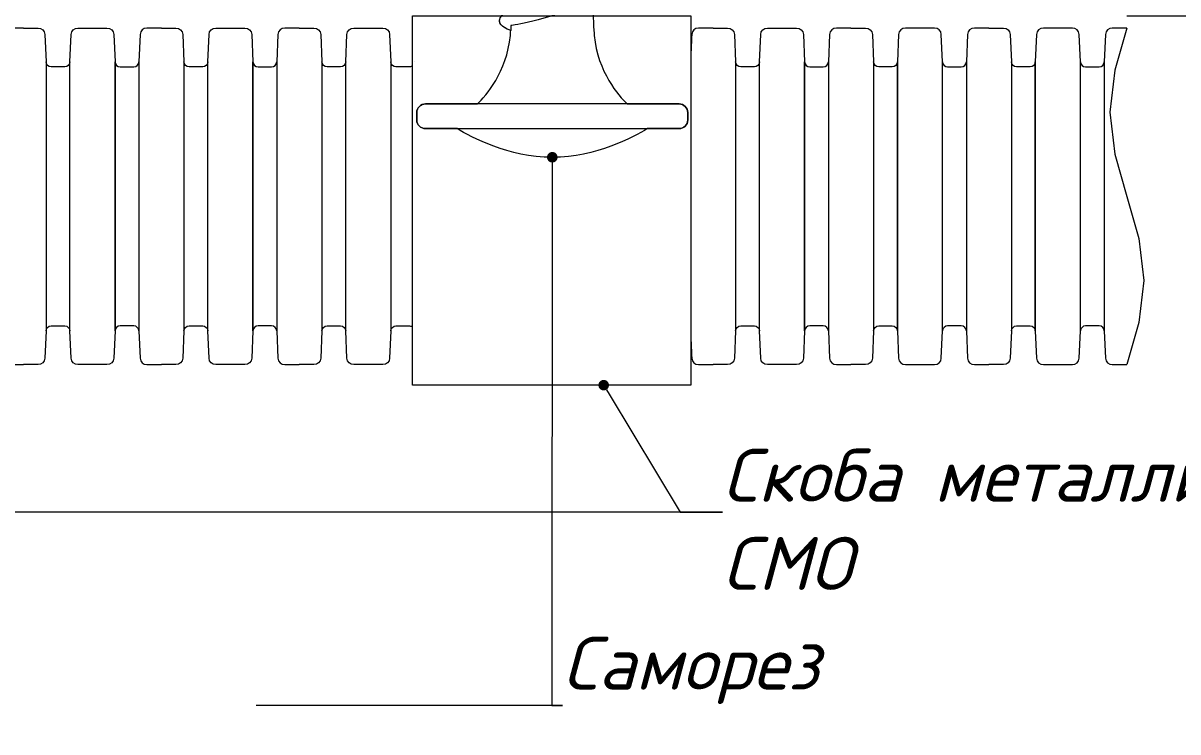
# Model space of a CAD drawing. Header units: millimetres. Extents: x -352922 to 707789, y -273589 to 355472.
# Drawn here: x 523569 to 529021, y -158032 to -154682 of the extents above; entities that cross this region are included whole.
import ezdxf
from ezdxf import colors
from ezdxf.entities.mleader import LeaderData, LeaderLine
from ezdxf.math import Vec2, Vec3

# ---------------------------------------------------------------- set-up
doc = ezdxf.new("R2010")
doc.units = ezdxf.units.MM
doc.header["$LTSCALE"] = 0.5
doc.layers.get('0').update_dxf_attribs({"lineweight": 18})
doc.layers.get('Defpoints').update_dxf_attribs({"color": 4, "lineweight": 140})
doc.styles.add('BDG_T_R', font='GOST_Common.ttf')
doc.styles.add('ISOCPEUR', font='isocpeui.ttf', dxfattribs={"height": 250})
doc.dimstyles.new('BDG_D_1-1', dxfattribs={"dimtxt": 2.5, "dimasz": 2, "dimexe": 1, "dimexo": 0.5, "dimgap": 0.5, "dimtad": 1, "dimdec": 4, "dimdsep": 46, "dimtxsty": 'BDG_T_R', "dimblk": 'ARCHTICK', "dimcen": 0, "dimclrd": 256, "dimclre": 256, "dimclrt": 256, "dimadec": 4, "dimazin": 2, "dimtfac": 1, "dimtdec": 4, "dimtofl": 0, "dimtmove": 1, "dimatfit": 3, "dimfxl": 1, "dimtolj": 1, "dimtzin": 0, "dimlwd": -1, "dimlwe": -1, "dimarcsym": 0})

# ---------------------------------------------------------------- blocks, each defined once
blk = doc.blocks.new('_ArchTick')
at = {"color": 0, "linetype": 'ByBlock', "const_width": 0.15}
blk.add_lwpolyline([(-0.5, -0.5), (0.5, 0.5)], dxfattribs=at)
blk = doc.blocks.new('*D70')
at = {"transparency": 16777216}
for p, q in [((528780.7, -154647.3), (530707.2, -154647.3)), ((530706.2, -154647.3), (530706.2, -168836.2)), ((519236.7, -168836.2), (530707.2, -168836.2))]:
    blk.add_line(p, q, dxfattribs=at)
at = {"layer": 'Defpoints', "color": 0, "transparency": 16777216}
for p in [(528780.2, -154647.3), (519236.2, -168836.2), (530706.2, -168836.2)]:
    blk.add_point(p, dxfattribs=at)
at = {"transparency": 16777216, "xscale": 200, "yscale": 200, "zscale": 200}
for p, rotation in [((530706.2, -154647.3), 90), ((530706.2, -168836.2), 270)]:
    blk.add_blockref('_ArchTick', p, dxfattribs=dict(at, rotation=rotation))
at = {"transparency": 16777216, "insert": (530531.1, -162041.8), "char_height": 250, "attachment_point": 5, "rotation": 90, "style": 'ISOCPEUR'}
blk.add_mtext('\\A1;Не более 1000 мм', dxfattribs=at)
blk = doc.blocks.new('_Dot')
at = {"color": 0, "linetype": 'ByBlock', "lineweight": -2}
blk.add_line((-0.5, 0), (-1, 0), dxfattribs=at)
at = {"color": 0, "linetype": 'ByBlock', "const_width": 0.5}
blk.add_lwpolyline([(-0.25, 0, 1), (0.25, 0, 1)], format="xyb", close=True, dxfattribs=at)

msp = doc.modelspace()

# ---------------------------------------------------------------- linework, layer by layer
at = {"transparency": 33554687}
for p, q in [((528780.15444, -154705.50647), (528723.91182, -154904.35415)), ((528723.91182, -154904.35415), (528700.61536, -155103.20183)), ((528700.61536, -155103.20183), (528723.91182, -155302.04952)), ((528723.91182, -155302.04952), (528780.15444, -155500.8972)), ((528780.15444, -155500.8972), (528836.39705, -155699.74488)), ((528836.39705, -155699.74488), (528859.69351, -155898.59256)), ((528859.69351, -155898.59256), (528836.39705, -156097.44024)), ((528836.39705, -156097.44024), (528780.15444, -156296.28792))]:
    msp.add_line(p, q, dxfattribs=at)
msp.add_lwpolyline([(526721.51813, -156393.20218), (525408.23828, -156393.20218), (525408.23828, -154647.31772), (526721.51813, -154647.31772)], close=True, dxfattribs=at)
for points, knots in [([(526516.92852, -155180.88274), (526516.92852, -155180.88274), (526666.62852, -155180.88274), (526666.62852, -155180.88274), (526689.17352, -155180.88274), (526707.47352, -155162.59774), (526707.47352, -155140.03774), (526707.47352, -155140.03774), (526707.47352, -155105.16274), (526707.47352, -155105.16274), (526707.47352, -155082.60274), (526689.17352, -155064.31774), (526666.62852, -155064.31774), (526666.62852, -155064.31774), (526421.12352, -155064.31774), (526421.12352, -155064.31774), (526381.28352, -155025.66274), (526282.20852, -154913.50774), (526265.78352, -154740.82774), (526263.23352, -154714.02274), (526260.68352, -154655.61274), (526258.14852, -154573.89274), (526293.24852, -154551.60274), (526299.77352, -154530.84274), (526298.48352, -154512.73774), (526295.87352, -154476.39274), (526256.25852, -154462.23274), (526256.25852, -154462.23274), (526256.07852, -154463.74774), (526255.16352, -154466.26774), (526253.93352, -154416.45274), (526252.67352, -154361.58274), (526251.45852, -154302.70774), (526338.12852, -154270.20274), (526357.49352, -154256.31274), (526363.46352, -154231.96774), (526372.13352, -154196.58274), (526249.83852, -154172.41774), (526249.83852, -154172.41774), (526249.67352, -154173.69274), (526248.96852, -154175.85274), (526248.08352, -154127.85274), (526247.19852, -154078.00774), (526246.31352, -154026.76774), (526331.19852, -153994.93774), (526350.11352, -153981.40774), (526355.96352, -153957.63274), (526364.40852, -153923.14774), (526245.24852, -153899.59774), (526245.24852, -153899.59774), (526245.08352, -153900.96274), (526244.30352, -153903.22774), (526243.50852, -153853.15774), (526242.71352, -153802.15774), (526241.94852, -153750.60274), (526324.77852, -153719.58274), (526343.21352, -153706.36774), (526348.91352, -153683.17774), (526357.16352, -153649.53274), (526240.92852, -153626.58274), (526240.92852, -153626.58274), (526240.82352, -153627.67774), (526240.19352, -153629.58274), (526239.47352, -153577.95274), (526238.76852, -153526.09774), (526238.06352, -153474.33274), (526318.50852, -153444.16774), (526336.52352, -153431.26774), (526342.07352, -153408.67774), (526350.11352, -153375.85774), (526236.74352, -153353.47774), (526236.74352, -153353.47774), (526236.69852, -153353.94274), (526236.48852, -153354.81274), (526235.81352, -153302.05774), (526235.15352, -153249.75274), (526234.52352, -153198.25774), (526313.55852, -153168.61774), (526331.21352, -153155.98774), (526336.65852, -153133.81774), (526344.54852, -153101.67274), (526233.44352, -153079.72774), (526233.44352, -153079.72774), (526233.36852, -153080.32774), (526233.11352, -153081.31774), (526232.45352, -153026.74774), (526231.83852, -152973.49774), (526231.25352, -152922.12274), (526308.71352, -152893.05274), (526326.03852, -152880.67774), (526331.36352, -152858.95774), (526339.08852, -152827.42774), (526230.21852, -152805.93274), (526230.21852, -152805.93274), (526230.15852, -152806.38274), (526229.96352, -152807.22274), (526229.31852, -152749.99774), (526228.73352, -152695.92274), (526228.20852, -152645.88274), (526304.00352, -152617.47274), (526320.95352, -152605.32274), (526326.17352, -152584.05274), (526333.73352, -152553.16774), (526227.02352, -152532.09274), (526227.02352, -152532.09274), (526227.00852, -152532.18274), (526227.00852, -152532.21274), (526226.31852, -152465.43274), (526225.76352, -152410.15774), (526225.37352, -152369.58274), (526299.24852, -152341.86274), (526315.82352, -152329.96774), (526320.92352, -152309.16274), (526328.10852, -152279.88274), (526230.47352, -152259.60274), (526224.14352, -152258.32774), (526222.88352, -152210.61274), (526219.20852, -152152.23274), (526213.47852, -152089.20274), (526275.54852, -152065.42774), (526290.02352, -152054.31274), (526294.62852, -152035.53274), (526301.48352, -152007.55774), (526207.34352, -151988.28274), (526202.90352, -151987.38274), (526196.37852, -151931.52274), (526188.56352, -151874.59774), (526179.69852, -151820.20774), (526180.35852, -151819.96774), (526181.00352, -151819.72774), (526181.66352, -151819.47274), (526243.25352, -151796.41774), (526256.87352, -151786.77274), (526261.02852, -151769.74774), (526266.74352, -151746.42274), (526171.29852, -151725.46774), (526162.13352, -151723.51774), (526135.59852, -151592.44774), (526102.73352, -151494.19774), (526067.79852, -151494.19774), (526024.89852, -151494.19774), (525985.16352, -151641.99274), (525956.42352, -151816.89274), (525947.21352, -151820.07274), (525937.73352, -151823.37274), (525927.77352, -151826.82274), (525877.58352, -151844.20774), (525806.16852, -151887.94774), (525941.03352, -151918.12774), (525941.03352, -151918.12774), (525943.26852, -151903.48774), (525943.26852, -151903.48774), (525943.32852, -151903.47274), (525943.34352, -151903.47274), (525934.10352, -151970.32774), (525926.52852, -152038.20274), (525921.02352, -152101.00774), (525919.10352, -152101.66774), (525917.21352, -152102.29774), (525915.27852, -152102.97274), (525856.71852, -152123.25274), (525757.62852, -152160.30274), (525914.12352, -152195.50774), (525912.05352, -152232.06274), (525910.94352, -152265.04774), (525910.94352, -152292.69274), (525910.94352, -152292.69274), (525910.62852, -152325.42274), (525910.05852, -152383.20274), (525909.92352, -152383.24774), (525909.81852, -152383.29274), (525909.69852, -152383.33774), (525847.76352, -152404.77274), (525742.88352, -152443.99774), (525909.08352, -152481.21274), (525908.55852, -152532.42274), (525907.94352, -152592.49774), (525907.22352, -152659.47274), (525906.92352, -152659.57774), (525906.62352, -152659.66774), (525906.32352, -152659.77274), (525843.08352, -152681.67274), (525735.92352, -152721.72274), (525905.91852, -152759.76274), (525905.91852, -152759.76274), (525906.30852, -152739.81274), (525906.30852, -152739.81274), (525906.35352, -152739.81274), (525906.35352, -152739.81274), (525905.69352, -152801.11774), (525904.95852, -152866.81774), (525904.14852, -152935.81774), (525903.77352, -152935.93774), (525903.38352, -152936.05774), (525903.00852, -152936.19274), (525838.46352, -152958.54274), (525729.12852, -152999.40274), (525902.55852, -153038.22274), (525902.55852, -153038.22274), (525902.97852, -153017.88274), (525902.97852, -153017.88274), (525903.11352, -153017.85274), (525903.21852, -153017.83774), (525902.46852, -153080.77774), (525901.68852, -153145.84774), (525900.87852, -153212.20774), (525900.42852, -153212.37274), (525900.02352, -153212.49274), (525899.58852, -153212.64274), (525833.75352, -153235.44274), (525722.19852, -153277.14274), (525899.15352, -153316.74274), (525899.15352, -153316.74274), (525899.55852, -153295.98274), (525899.55852, -153295.98274), (525899.70852, -153295.95274), (525899.81352, -153295.93774), (525899.01852, -153359.58274), (525898.17852, -153424.08274), (525897.30852, -153488.70274), (525896.90352, -153488.83774), (525896.52852, -153488.94274), (525896.13852, -153489.09274), (525828.93852, -153512.34274), (525715.13352, -153554.89774), (525895.68852, -153595.30774), (525895.68852, -153595.30774), (525896.09352, -153574.12774), (525896.09352, -153574.12774), (525896.13852, -153574.11274), (525896.15352, -153574.11274), (525895.26852, -153638.17774), (525894.33852, -153702.04774), (525893.39352, -153765.04774), (525892.83852, -153765.24274), (525892.28352, -153765.42274), (525891.72852, -153765.61774), (525822.84852, -153789.45274), (525706.17852, -153833.08774), (525891.27852, -153874.50274), (525891.27852, -153874.50274), (525891.68352, -153852.78274), (525891.68352, -153852.78274), (525891.84852, -153852.75274), (525892.07352, -153852.72274), (525891.06852, -153917.22274), (525890.03352, -153980.41774), (525888.99852, -154041.54274), (525888.38352, -154041.76774), (525887.79852, -154041.93274), (525887.19852, -154042.15774), (525816.60852, -154066.59274), (525696.95352, -154111.32274), (525886.76352, -154153.80274), (525886.76352, -154153.80274), (525887.16852, -154131.54274), (525887.16852, -154131.54274), (525887.33352, -154131.51274), (525887.40852, -154131.49774), (525886.22352, -154197.18274), (525885.02352, -154259.77774), (525883.77852, -154318.24774), (525883.31352, -154318.41274), (525882.86352, -154318.54774), (525882.38352, -154318.72774), (525810.02352, -154343.77774), (525687.48852, -154389.58774), (525881.19852, -154433.13274), (525879.53352, -154502.86774), (525877.83852, -154563.84274), (525876.12852, -154613.55274), (525824.15352, -154636.47274), (525780.77352, -154686.76774), (525871.58352, -154716.49774), (525870.99852, -154726.27774), (525870.38352, -154734.48274), (525869.76852, -154740.82774), (525853.34352, -154913.50774), (525754.28352, -155025.66274), (525714.44352, -155064.31774), (525714.44352, -155064.31774), (525468.93852, -155064.31774), (525468.93852, -155064.31774), (525446.39352, -155064.31774), (525428.09352, -155082.60274), (525428.09352, -155105.16274), (525428.09352, -155105.16274), (525428.09352, -155140.03774), (525428.09352, -155140.03774), (525428.09352, -155162.59774), (525446.39352, -155180.88274), (525468.93852, -155180.88274), (525468.93852, -155180.88274), (525618.60852, -155180.88274), (525618.60852, -155180.88274), (525686.96352, -155223.19774), (525860.64852, -155316.15274), (526067.76852, -155316.15274), (526274.90352, -155316.15274), (526448.60352, -155223.19774), (526516.92852, -155180.88274)], [0, 0, 0, 0, 0.0094339623, 0.0094339623, 0.0094339623, 0.0188679245, 0.0188679245, 0.0188679245, 0.0283018868, 0.0283018868, 0.0283018868, 0.0377358491, 0.0377358491, 0.0377358491, 0.0471698113, 0.0471698113, 0.0471698113, 0.0566037736, 0.0566037736, 0.0566037736, 0.0660377358, 0.0660377358, 0.0660377358, 0.0754716981, 0.0754716981, 0.0754716981, 0.0849056604, 0.0849056604, 0.0943396226, 0.0943396226, 0.0943396226, 0.1037735849, 0.1037735849, 0.1037735849, 0.1132075472, 0.1132075472, 0.1132075472, 0.1226415094, 0.1226415094, 0.1320754717, 0.1320754717, 0.1320754717, 0.141509434, 0.141509434, 0.141509434, 0.1509433962, 0.1509433962, 0.1509433962, 0.1603773585, 0.1603773585, 0.1698113208, 0.1698113208, 0.1698113208, 0.179245283, 0.179245283, 0.179245283, 0.1886792453, 0.1886792453, 0.1886792453, 0.1981132075, 0.1981132075, 0.2075471698, 0.2075471698, 0.2075471698, 0.2169811321, 0.2169811321, 0.2169811321, 0.2264150943, 0.2264150943, 0.2264150943, 0.2358490566, 0.2358490566, 0.2452830189, 0.2452830189, 0.2452830189, 0.2547169811, 0.2547169811, 0.2547169811, 0.2641509434, 0.2641509434, 0.2641509434, 0.2735849057, 0.2735849057, 0.2830188679, 0.2830188679, 0.2830188679, 0.2924528302, 0.2924528302, 0.2924528302, 0.3018867925, 0.3018867925, 0.3018867925, 0.3113207547, 0.3113207547, 0.320754717, 0.320754717, 0.320754717, 0.3301886792, 0.3301886792, 0.3301886792, 0.3396226415, 0.3396226415, 0.3396226415, 0.3490566038, 0.3490566038, 0.358490566, 0.358490566, 0.358490566, 0.3679245283, 0.3679245283, 0.3679245283, 0.3773584906, 0.3773584906, 0.3773584906, 0.3867924528, 0.3867924528, 0.3867924528, 0.3962264151, 0.3962264151, 0.3962264151, 0.4056603774, 0.4056603774, 0.4056603774, 0.4150943396, 0.4150943396, 0.4150943396, 0.4245283019, 0.4245283019, 0.4245283019, 0.4339622642, 0.4339622642, 0.4339622642, 0.4433962264, 0.4433962264, 0.4433962264, 0.4528301887, 0.4528301887, 0.4528301887, 0.4622641509, 0.4622641509, 0.4622641509, 0.4716981132, 0.4716981132, 0.4716981132, 0.4811320755, 0.4811320755, 0.4811320755, 0.4905660377, 0.4905660377, 0.4905660377, 0.5, 0.5, 0.5094339623, 0.5094339623, 0.5094339623, 0.5188679245, 0.5188679245, 0.5188679245, 0.5283018868, 0.5283018868, 0.5283018868, 0.5377358491, 0.5377358491, 0.5377358491, 0.5471698113, 0.5471698113, 0.5471698113, 0.5566037736, 0.5566037736, 0.5566037736, 0.5660377358, 0.5660377358, 0.5660377358, 0.5754716981, 0.5754716981, 0.5754716981, 0.5849056604, 0.5849056604, 0.5849056604, 0.5943396226, 0.5943396226, 0.5943396226, 0.6037735849, 0.6037735849, 0.6037735849, 0.6132075472, 0.6132075472, 0.6226415094, 0.6226415094, 0.6226415094, 0.6320754717, 0.6320754717, 0.6320754717, 0.641509434, 0.641509434, 0.641509434, 0.6509433962, 0.6509433962, 0.6509433962, 0.6603773585, 0.6603773585, 0.6698113208, 0.6698113208, 0.6698113208, 0.679245283, 0.679245283, 0.679245283, 0.6886792453, 0.6886792453, 0.6886792453, 0.6981132075, 0.6981132075, 0.6981132075, 0.7075471698, 0.7075471698, 0.7169811321, 0.7169811321, 0.7169811321, 0.7264150943, 0.7264150943, 0.7264150943, 0.7358490566, 0.7358490566, 0.7358490566, 0.7452830189, 0.7452830189, 0.7452830189, 0.7547169811, 0.7547169811, 0.7641509434, 0.7641509434, 0.7641509434, 0.7735849057, 0.7735849057, 0.7735849057, 0.7830188679, 0.7830188679, 0.7830188679, 0.7924528302, 0.7924528302, 0.7924528302, 0.8018867925, 0.8018867925, 0.8113207547, 0.8113207547, 0.8113207547, 0.820754717, 0.820754717, 0.820754717, 0.8301886792, 0.8301886792, 0.8301886792, 0.8396226415, 0.8396226415, 0.8396226415, 0.8490566038, 0.8490566038, 0.858490566, 0.858490566, 0.858490566, 0.8679245283, 0.8679245283, 0.8679245283, 0.8773584906, 0.8773584906, 0.8773584906, 0.8867924528, 0.8867924528, 0.8867924528, 0.8962264151, 0.8962264151, 0.8962264151, 0.9056603774, 0.9056603774, 0.9056603774, 0.9150943396, 0.9150943396, 0.9150943396, 0.9245283019, 0.9245283019, 0.9245283019, 0.9339622642, 0.9339622642, 0.9339622642, 0.9433962264, 0.9433962264, 0.9433962264, 0.9528301887, 0.9528301887, 0.9528301887, 0.9622641509, 0.9622641509, 0.9622641509, 0.9716981132, 0.9716981132, 0.9716981132, 0.9811320755, 0.9811320755, 0.9811320755, 1, 1, 1, 1]), ([(526197.50352, -154602.67774), (526286.49852, -154569.43774), (526300.32852, -154538.41774), (526298.48352, -154512.73774), (526295.87352, -154476.39274), (526256.25852, -154462.23274), (526256.25852, -154462.23274), (526253.43852, -154492.60774), (526187.07852, -154515.91774), (526086.29352, -154551.33274), (525995.06352, -154571.74774), (525888.80352, -154608.52774), (525832.01352, -154628.20774), (525773.40852, -154684.38274), (525871.64352, -154716.51274), (525871.64352, -154716.51274), (525872.09352, -154693.66774), (525872.09352, -154693.66774), (525984.11352, -154682.44774), (526197.50352, -154602.67774)], [0, 0, 0, 0, 0.125, 0.125, 0.125, 0.25, 0.25, 0.375, 0.375, 0.375, 0.5, 0.5, 0.5, 0.625, 0.625, 0.625, 0.75, 0.75, 1, 1, 1, 1]), ([(523571.22389, -154705.50647), (523571.22389, -154705.50647), (523502.66219, -154705.50647), (523502.66219, -154705.50647), (523485.39795, -154705.50647), (523471.1977, -154718.92081), (523470.44408, -154735.93528), (523470.44408, -154735.93528), (523464.70369, -154865.6259), (523464.70369, -154865.6259), (523464.70369, -156136.1685), (523464.70369, -156136.1685), (523470.44408, -156265.85912), (523470.44408, -156265.85912), (523471.1977, -156282.87789), (523485.39795, -156296.28792), (523502.66003, -156296.28792), (523502.66003, -156296.28792), (523502.66219, -156296.28792), (523502.66219, -156296.28792), (523571.22389, -156296.28792), (523571.22389, -156296.28792)], [0, 0, 0, 0, 0.125, 0.125, 0.125, 0.25, 0.25, 0.25, 0.375, 0.375, 0.5, 0.5, 0.625, 0.625, 0.625, 0.75, 0.75, 0.75, 0.875, 0.875, 1, 1, 1, 1]), ([(523571.22389, -154705.50647), (523571.22389, -154705.50647), (523639.7856, -154705.50647), (523639.7856, -154705.50647), (523657.04983, -154705.50647), (523671.25009, -154718.92081), (523672.0037, -154735.93528), (523672.0037, -154735.93528), (523677.74409, -154865.6259), (523677.74409, -154865.6259), (523677.74409, -156136.1685), (523677.74409, -156136.1685), (523672.0037, -156265.85912), (523672.0037, -156265.85912), (523671.25009, -156282.87789), (523657.04768, -156296.28792), (523639.78775, -156296.28792), (523639.78775, -156296.28792), (523639.7856, -156296.28792), (523639.7856, -156296.28792), (523571.22389, -156296.28792), (523571.22389, -156296.28792)], [0, 0, 0, 0, 0.125, 0.125, 0.125, 0.25, 0.25, 0.25, 0.375, 0.375, 0.5, 0.5, 0.625, 0.625, 0.625, 0.75, 0.75, 0.75, 0.875, 0.875, 1, 1, 1, 1]), ([(523796.00345, -156265.86343), (523796.00345, -156265.86343), (523790.26522, -156136.1685), (523790.26522, -156136.1685), (523790.26522, -154865.6259), (523790.26522, -154865.6259), (523796.00345, -154735.93528), (523796.00345, -154735.93528), (523796.75922, -154718.92081), (523810.96163, -154705.50647), (523828.22156, -154705.50647), (523828.22156, -154705.50647), (523965.34712, -154705.50647), (523965.34712, -154705.50647), (523982.61136, -154705.50647), (523996.81161, -154718.92081), (523997.56522, -154735.93528), (523997.56522, -154735.93528), (524003.30346, -154865.6259), (524003.30346, -154865.6259), (524003.30346, -156136.1685), (524003.30346, -156136.1685), (523997.56522, -156265.85912), (523997.56522, -156265.85912), (523996.81161, -156282.87789), (523982.6092, -156296.28792), (523965.34712, -156296.28792), (523965.34712, -156296.28792), (523828.22156, -156296.28792), (523828.22156, -156296.28792), (523810.95947, -156296.28792), (523796.75922, -156282.87789), (523796.00561, -156265.86343)], [0, 0, 0, 0, 0.0833333333, 0.0833333333, 0.1666666667, 0.1666666667, 0.25, 0.25, 0.25, 0.3333333333, 0.3333333333, 0.3333333333, 0.4166666667, 0.4166666667, 0.4166666667, 0.5, 0.5, 0.5, 0.5833333333, 0.5833333333, 0.6666666667, 0.6666666667, 0.75, 0.75, 0.75, 0.8333333333, 0.8333333333, 0.8333333333, 0.9166666667, 0.9166666667, 0.9166666667, 1, 1, 1, 1]), ([(524222.34048, -154705.50647), (524222.34048, -154705.50647), (524153.77877, -154705.50647), (524153.77877, -154705.50647), (524136.51454, -154705.50647), (524122.31213, -154718.92081), (524121.56067, -154735.93528), (524121.56067, -154735.93528), (524115.82028, -154865.6259), (524115.82028, -154865.6259), (524115.82028, -156136.1685), (524115.82028, -156136.1685), (524121.56067, -156265.85912), (524121.56067, -156265.85912), (524122.31213, -156282.87789), (524136.51454, -156296.28792), (524153.77662, -156296.28792), (524153.77662, -156296.28792), (524153.77877, -156296.28792), (524153.77877, -156296.28792), (524222.34048, -156296.28792), (524222.34048, -156296.28792)], [0, 0, 0, 0, 0.125, 0.125, 0.125, 0.25, 0.25, 0.25, 0.375, 0.375, 0.5, 0.5, 0.625, 0.625, 0.625, 0.75, 0.75, 0.75, 0.875, 0.875, 1, 1, 1, 1]), ([(524222.34048, -154705.50647), (524222.34048, -154705.50647), (524290.90219, -154705.50647), (524290.90219, -154705.50647), (524308.16642, -154705.50647), (524322.36667, -154718.92081), (524323.12029, -154735.93528), (524323.12029, -154735.93528), (524328.85853, -154865.6259), (524328.85853, -154865.6259), (524328.85853, -156136.1685), (524328.85853, -156136.1685), (524323.12029, -156265.85912), (524323.12029, -156265.85912), (524322.36667, -156282.87789), (524308.16427, -156296.28792), (524290.90434, -156296.28792), (524290.90434, -156296.28792), (524290.90219, -156296.28792), (524290.90219, -156296.28792), (524222.34048, -156296.28792), (524222.34048, -156296.28792)], [0, 0, 0, 0, 0.125, 0.125, 0.125, 0.25, 0.25, 0.25, 0.375, 0.375, 0.5, 0.5, 0.625, 0.625, 0.625, 0.75, 0.75, 0.75, 0.875, 0.875, 1, 1, 1, 1]), ([(524447.12004, -156265.86343), (524447.12004, -156265.86343), (524441.3818, -156136.1685), (524441.3818, -156136.1685), (524441.3818, -154865.6259), (524441.3818, -154865.6259), (524447.12004, -154735.93528), (524447.12004, -154735.93528), (524447.87581, -154718.92081), (524462.07821, -154705.50647), (524479.33814, -154705.50647), (524479.33814, -154705.50647), (524616.46156, -154705.50647), (524616.46156, -154705.50647), (524633.72794, -154705.50647), (524647.9282, -154718.92081), (524648.68181, -154735.93528), (524648.68181, -154735.93528), (524654.42005, -154865.6259), (524654.42005, -154865.6259), (524654.42005, -156136.1685), (524654.42005, -156136.1685), (524648.68181, -156265.85912), (524648.68181, -156265.85912), (524647.9282, -156282.87789), (524633.72579, -156296.28792), (524616.46371, -156296.28792), (524616.46371, -156296.28792), (524616.46156, -156296.28792), (524616.46156, -156296.28792), (524479.33814, -156296.28792), (524479.33814, -156296.28792), (524462.07606, -156296.28792), (524447.87581, -156282.87789), (524447.12219, -156265.86343)], [0, 0, 0, 0, 0.0769230769, 0.0769230769, 0.1538461538, 0.1538461538, 0.2307692308, 0.2307692308, 0.2307692308, 0.3076923077, 0.3076923077, 0.3076923077, 0.3846153846, 0.3846153846, 0.3846153846, 0.4615384615, 0.4615384615, 0.4615384615, 0.5384615385, 0.5384615385, 0.6153846154, 0.6153846154, 0.6923076923, 0.6923076923, 0.6923076923, 0.7692307692, 0.7692307692, 0.7692307692, 0.8461538462, 0.8461538462, 0.9230769231, 0.9230769231, 0.9230769231, 1, 1, 1, 1]), ([(524873.45707, -154705.50647), (524873.45707, -154705.50647), (524804.89536, -154705.50647), (524804.89536, -154705.50647), (524787.62897, -154705.50647), (524773.42872, -154718.92081), (524772.6751, -154735.93528), (524772.6751, -154735.93528), (524766.93687, -154865.6259), (524766.93687, -154865.6259), (524766.93687, -156136.1685), (524766.93687, -156136.1685), (524772.6751, -156265.85912), (524772.6751, -156265.85912), (524773.42872, -156282.87789), (524787.63113, -156296.28792), (524804.89321, -156296.28792), (524804.89321, -156296.28792), (524804.89536, -156296.28792), (524804.89536, -156296.28792), (524873.45707, -156296.28792), (524873.45707, -156296.28792)], [0, 0, 0, 0, 0.125, 0.125, 0.125, 0.25, 0.25, 0.25, 0.375, 0.375, 0.5, 0.5, 0.625, 0.625, 0.625, 0.75, 0.75, 0.75, 0.875, 0.875, 1, 1, 1, 1]), ([(524873.45707, -154705.50647), (524873.45707, -154705.50647), (524942.01877, -154705.50647), (524942.01877, -154705.50647), (524959.28301, -154705.50647), (524973.48326, -154718.92081), (524974.23688, -154735.93528), (524974.23688, -154735.93528), (524979.97511, -154865.6259), (524979.97511, -154865.6259), (524979.97511, -156136.1685), (524979.97511, -156136.1685), (524974.23688, -156265.85912), (524974.23688, -156265.85912), (524973.48326, -156282.87789), (524959.28085, -156296.28792), (524942.02093, -156296.28792), (524942.02093, -156296.28792), (524942.01877, -156296.28792), (524942.01877, -156296.28792), (524873.45707, -156296.28792), (524873.45707, -156296.28792)], [0, 0, 0, 0, 0.125, 0.125, 0.125, 0.25, 0.25, 0.25, 0.375, 0.375, 0.5, 0.5, 0.625, 0.625, 0.625, 0.75, 0.75, 0.75, 0.875, 0.875, 1, 1, 1, 1]), ([(525098.23663, -156265.86343), (525098.23663, -156265.86343), (525092.49839, -156136.1685), (525092.49839, -156136.1685), (525092.49839, -154865.6259), (525092.49839, -154865.6259), (525098.23663, -154735.93528), (525098.23663, -154735.93528), (525098.9924, -154718.92081), (525113.1948, -154705.50647), (525130.45473, -154705.50647), (525130.45473, -154705.50647), (525267.57814, -154705.50647), (525267.57814, -154705.50647), (525284.84238, -154705.50647), (525299.04478, -154718.92081), (525299.79625, -154735.93528), (525299.79625, -154735.93528), (525305.53664, -154865.6259), (525305.53664, -154865.6259), (525305.53664, -156136.1685), (525305.53664, -156136.1685), (525299.79625, -156265.85912), (525299.79625, -156265.85912), (525299.04478, -156282.87789), (525284.84238, -156296.28792), (525267.5803, -156296.28792), (525267.5803, -156296.28792), (525267.57814, -156296.28792), (525267.57814, -156296.28792), (525130.45473, -156296.28792), (525130.45473, -156296.28792), (525113.19265, -156296.28792), (525098.9924, -156282.87789), (525098.23878, -156265.86343)], [0, 0, 0, 0, 0.0769230769, 0.0769230769, 0.1538461538, 0.1538461538, 0.2307692308, 0.2307692308, 0.2307692308, 0.3076923077, 0.3076923077, 0.3076923077, 0.3846153846, 0.3846153846, 0.3846153846, 0.4615384615, 0.4615384615, 0.4615384615, 0.5384615385, 0.5384615385, 0.6153846154, 0.6153846154, 0.6923076923, 0.6923076923, 0.6923076923, 0.7692307692, 0.7692307692, 0.7692307692, 0.8461538462, 0.8461538462, 0.9230769231, 0.9230769231, 0.9230769231, 1, 1, 1, 1]), ([(526826.80468, -154705.50647), (526826.80468, -154705.50647), (526758.24297, -154705.50647), (526758.24297, -154705.50647), (526740.97873, -154705.50647), (526726.77848, -154718.92081), (526726.02487, -154735.93528), (526726.02487, -154735.93528), (526723.20427, -154799.68392), (526721.51813, -154837.7926)], [0, 0, 0, 0, 0.125, 0.125, 0.125, 0.25, 0.25, 0.25, 0.33763774377, 0.33763774377, 0.33763774377, 0.33763774377]), ([(526826.80468, -154705.50647), (526826.80468, -154705.50647), (526895.36853, -154705.50647), (526895.36853, -154705.50647), (526912.63277, -154705.50647), (526926.83302, -154718.92081), (526927.58664, -154735.93528), (526927.58664, -154735.93528), (526933.32487, -154865.6259), (526933.32487, -154865.6259), (526933.32487, -156136.1685), (526933.32487, -156136.1685), (526927.58664, -156265.85912), (526927.58664, -156265.85912), (526926.83302, -156282.87789), (526912.63062, -156296.28792), (526895.36853, -156296.28792), (526895.36853, -156296.28792), (526826.80468, -156296.28792), (526826.80468, -156296.28792)], [0, 0, 0, 0, 0.1428571429, 0.1428571429, 0.1428571429, 0.2857142857, 0.2857142857, 0.2857142857, 0.4285714286, 0.4285714286, 0.5714285714, 0.5714285714, 0.7142857143, 0.7142857143, 0.7142857143, 0.8571428571, 0.8571428571, 0.8571428571, 1, 1, 1, 1]), ([(527051.58639, -156265.86343), (527051.58639, -156265.86343), (527045.846, -156136.1685), (527045.846, -156136.1685), (527045.846, -154865.6259), (527045.846, -154865.6259), (527051.58639, -154735.93528), (527051.58639, -154735.93528), (527052.34, -154718.92081), (527066.54241, -154705.50647), (527083.80449, -154705.50647), (527083.80449, -154705.50647), (527220.9279, -154705.50647), (527220.9279, -154705.50647), (527238.19214, -154705.50647), (527252.39239, -154718.92081), (527253.14601, -154735.93528), (527253.14601, -154735.93528), (527258.8864, -154865.6259), (527258.8864, -154865.6259), (527258.8864, -156136.1685), (527258.8864, -156136.1685), (527253.14601, -156265.85912), (527253.14601, -156265.85912), (527252.39239, -156282.87789), (527238.18999, -156296.28792), (527220.93006, -156296.28792), (527220.93006, -156296.28792), (527220.9279, -156296.28792), (527220.9279, -156296.28792), (527083.80449, -156296.28792), (527083.80449, -156296.28792), (527066.54241, -156296.28792), (527052.34, -156282.87789), (527051.58854, -156265.86343)], [0, 0, 0, 0, 0.0769230769, 0.0769230769, 0.1538461538, 0.1538461538, 0.2307692308, 0.2307692308, 0.2307692308, 0.3076923077, 0.3076923077, 0.3076923077, 0.3846153846, 0.3846153846, 0.3846153846, 0.4615384615, 0.4615384615, 0.4615384615, 0.5384615385, 0.5384615385, 0.6153846154, 0.6153846154, 0.6923076923, 0.6923076923, 0.6923076923, 0.7692307692, 0.7692307692, 0.7692307692, 0.8461538462, 0.8461538462, 0.9230769231, 0.9230769231, 0.9230769231, 1, 1, 1, 1]), ([(527477.92126, -154705.50647), (527477.92126, -154705.50647), (527409.35956, -154705.50647), (527409.35956, -154705.50647), (527392.09532, -154705.50647), (527377.89507, -154718.92081), (527377.14145, -154735.93528), (527377.14145, -154735.93528), (527371.40322, -154865.6259), (527371.40322, -154865.6259), (527371.40322, -156136.1685), (527371.40322, -156136.1685), (527377.14145, -156265.85912), (527377.14145, -156265.85912), (527377.89507, -156282.87789), (527392.09747, -156296.28792), (527409.3574, -156296.28792), (527409.3574, -156296.28792), (527409.35956, -156296.28792), (527409.35956, -156296.28792), (527477.92126, -156296.28792), (527477.92126, -156296.28792)], [0, 0, 0, 0, 0.125, 0.125, 0.125, 0.25, 0.25, 0.25, 0.375, 0.375, 0.5, 0.5, 0.625, 0.625, 0.625, 0.75, 0.75, 0.75, 0.875, 0.875, 1, 1, 1, 1]), ([(527477.92126, -154705.50647), (527477.92126, -154705.50647), (527546.48512, -154705.50647), (527546.48512, -154705.50647), (527563.74936, -154705.50647), (527577.94961, -154718.92081), (527578.70322, -154735.93528), (527578.70322, -154735.93528), (527584.44146, -154865.6259), (527584.44146, -154865.6259), (527584.44146, -156136.1685), (527584.44146, -156136.1685), (527578.70322, -156265.85912), (527578.70322, -156265.85912), (527577.94961, -156282.87789), (527563.7472, -156296.28792), (527546.48512, -156296.28792), (527546.48512, -156296.28792), (527477.92126, -156296.28792), (527477.92126, -156296.28792)], [0, 0, 0, 0, 0.1428571429, 0.1428571429, 0.1428571429, 0.2857142857, 0.2857142857, 0.2857142857, 0.4285714286, 0.4285714286, 0.5714285714, 0.5714285714, 0.7142857143, 0.7142857143, 0.7142857143, 0.8571428571, 0.8571428571, 0.8571428571, 1, 1, 1, 1]), ([(527702.70298, -156265.86343), (527702.70298, -156265.86343), (527696.96259, -156136.1685), (527696.96259, -156136.1685), (527696.96259, -154865.6259), (527696.96259, -154865.6259), (527702.70298, -154735.93528), (527702.70298, -154735.93528), (527703.45659, -154718.92081), (527717.659, -154705.50647), (527734.92108, -154705.50647), (527734.92108, -154705.50647), (527872.04449, -154705.50647), (527872.04449, -154705.50647), (527889.30873, -154705.50647), (527903.50898, -154718.92081), (527904.26259, -154735.93528), (527904.26259, -154735.93528), (527910.00298, -154865.6259), (527910.00298, -154865.6259), (527910.00298, -156136.1685), (527910.00298, -156136.1685), (527904.26259, -156265.85912), (527904.26259, -156265.85912), (527903.50898, -156282.87789), (527889.30657, -156296.28792), (527872.04665, -156296.28792), (527872.04665, -156296.28792), (527872.04449, -156296.28792), (527872.04449, -156296.28792), (527734.92108, -156296.28792), (527734.92108, -156296.28792), (527717.65684, -156296.28792), (527703.45659, -156282.87789), (527702.70298, -156265.86343)], [0, 0, 0, 0, 0.0769230769, 0.0769230769, 0.1538461538, 0.1538461538, 0.2307692308, 0.2307692308, 0.2307692308, 0.3076923077, 0.3076923077, 0.3076923077, 0.3846153846, 0.3846153846, 0.3846153846, 0.4615384615, 0.4615384615, 0.4615384615, 0.5384615385, 0.5384615385, 0.6153846154, 0.6153846154, 0.6923076923, 0.6923076923, 0.6923076923, 0.7692307692, 0.7692307692, 0.7692307692, 0.8461538462, 0.8461538462, 0.9230769231, 0.9230769231, 0.9230769231, 1, 1, 1, 1]), ([(528129.03785, -154705.50647), (528129.03785, -154705.50647), (528060.47614, -154705.50647), (528060.47614, -154705.50647), (528043.21191, -154705.50647), (528029.01166, -154718.92081), (528028.25804, -154735.93528), (528028.25804, -154735.93528), (528022.5198, -154865.6259), (528022.5198, -154865.6259), (528022.5198, -156136.1685), (528022.5198, -156136.1685), (528028.25804, -156265.85912), (528028.25804, -156265.85912), (528029.01166, -156282.87789), (528043.21406, -156296.28792), (528060.47399, -156296.28792), (528060.47399, -156296.28792), (528060.47614, -156296.28792), (528060.47614, -156296.28792), (528129.03785, -156296.28792), (528129.03785, -156296.28792)], [0, 0, 0, 0, 0.125, 0.125, 0.125, 0.25, 0.25, 0.25, 0.375, 0.375, 0.5, 0.5, 0.625, 0.625, 0.625, 0.75, 0.75, 0.75, 0.875, 0.875, 1, 1, 1, 1]), ([(528129.03785, -154705.50647), (528129.03785, -154705.50647), (528197.59956, -154705.50647), (528197.59956, -154705.50647), (528214.86379, -154705.50647), (528229.0662, -154718.92081), (528229.81766, -154735.93528), (528229.81766, -154735.93528), (528235.55805, -154865.6259), (528235.55805, -154865.6259), (528235.55805, -156136.1685), (528235.55805, -156136.1685), (528229.81766, -156265.85912), (528229.81766, -156265.85912), (528229.0662, -156282.87789), (528214.86379, -156296.28792), (528197.60171, -156296.28792), (528197.60171, -156296.28792), (528197.59956, -156296.28792), (528197.59956, -156296.28792), (528129.03785, -156296.28792), (528129.03785, -156296.28792)], [0, 0, 0, 0, 0.125, 0.125, 0.125, 0.25, 0.25, 0.25, 0.375, 0.375, 0.5, 0.5, 0.625, 0.625, 0.625, 0.75, 0.75, 0.75, 0.875, 0.875, 1, 1, 1, 1]), ([(528353.81956, -156265.86343), (528353.81956, -156265.86343), (528348.07917, -156136.1685), (528348.07917, -156136.1685), (528348.07917, -154865.6259), (528348.07917, -154865.6259), (528353.81956, -154735.93528), (528353.81956, -154735.93528), (528354.57318, -154718.92081), (528368.77558, -154705.50647), (528386.03767, -154705.50647), (528386.03767, -154705.50647), (528523.16108, -154705.50647), (528523.16108, -154705.50647), (528540.42531, -154705.50647), (528554.62557, -154718.92081), (528555.37918, -154735.93528), (528555.37918, -154735.93528), (528561.11742, -154865.6259), (528561.11742, -154865.6259), (528561.11742, -156136.1685), (528561.11742, -156136.1685), (528555.37918, -156265.85912), (528555.37918, -156265.85912), (528554.62557, -156282.87789), (528540.42316, -156296.28792), (528523.16323, -156296.28792), (528523.16323, -156296.28792), (528523.16108, -156296.28792), (528523.16108, -156296.28792), (528386.03767, -156296.28792), (528386.03767, -156296.28792), (528368.77343, -156296.28792), (528354.57318, -156282.87789), (528353.81956, -156265.86343)], [0, 0, 0, 0, 0.0769230769, 0.0769230769, 0.1538461538, 0.1538461538, 0.2307692308, 0.2307692308, 0.2307692308, 0.3076923077, 0.3076923077, 0.3076923077, 0.3846153846, 0.3846153846, 0.3846153846, 0.4615384615, 0.4615384615, 0.4615384615, 0.5384615385, 0.5384615385, 0.6153846154, 0.6153846154, 0.6923076923, 0.6923076923, 0.6923076923, 0.7692307692, 0.7692307692, 0.7692307692, 0.8461538462, 0.8461538462, 0.9230769231, 0.9230769231, 0.9230769231, 1, 1, 1, 1]), ([(528780.15444, -154705.50647), (528780.15444, -154705.50647), (528711.59273, -154705.50647), (528711.59273, -154705.50647), (528694.3285, -154705.50647), (528680.12824, -154718.92081), (528679.37463, -154735.93528), (528679.37463, -154735.93528), (528673.63639, -154865.6259), (528673.63639, -154865.6259), (528673.63639, -156136.1685), (528673.63639, -156136.1685), (528679.37463, -156265.85912), (528679.37463, -156265.85912), (528680.12824, -156282.87789), (528694.33065, -156296.28792), (528711.59058, -156296.28792), (528711.59058, -156296.28792), (528711.59273, -156296.28792), (528711.59273, -156296.28792), (528780.15444, -156296.28792), (528780.15444, -156296.28792)], [0, 0, 0, 0, 0.125, 0.125, 0.125, 0.25, 0.25, 0.25, 0.375, 0.375, 0.5, 0.5, 0.625, 0.625, 0.625, 0.75, 0.75, 0.75, 0.875, 0.875, 1, 1, 1, 1]), ([(523677.74409, -156136.1685), (523677.74409, -156136.1685), (523677.74409, -154865.6259), (523677.74409, -154865.6259), (523678.30823, -154878.38998), (523688.96003, -154888.44535), (523701.90713, -154888.44535), (523701.90713, -154888.44535), (523766.10002, -154888.44535), (523766.10002, -154888.44535), (523766.10002, -154888.44965), (523766.10002, -154888.44965), (523779.04712, -154888.44965), (523789.70108, -154878.38998), (523790.26306, -154865.6259), (523790.26306, -154865.6259), (523790.26306, -156136.1685), (523790.26306, -156136.1685), (523790.26522, -156136.17281), (523790.26522, -156136.17281), (523789.69893, -156123.40873), (523779.04712, -156113.34905), (523766.10002, -156113.34905), (523766.10002, -156113.34905), (523701.90713, -156113.34905), (523701.90713, -156113.34905), (523701.90928, -156113.34905), (523701.90928, -156113.34905), (523688.96003, -156113.34905), (523678.30823, -156123.40873), (523677.74409, -156136.1685)], [0, 0, 0, 0, 0.0909090909, 0.0909090909, 0.0909090909, 0.1818181818, 0.1818181818, 0.1818181818, 0.2727272727, 0.2727272727, 0.3636363636, 0.3636363636, 0.3636363636, 0.4545454545, 0.4545454545, 0.4545454545, 0.5454545455, 0.5454545455, 0.6363636364, 0.6363636364, 0.6363636364, 0.7272727273, 0.7272727273, 0.7272727273, 0.8181818182, 0.8181818182, 0.9090909091, 0.9090909091, 0.9090909091, 1, 1, 1, 1]), ([(524115.82028, -156136.1685), (524115.82028, -156136.1685), (524115.82028, -154865.6259), (524115.82028, -154865.6259), (524115.25615, -154878.38998), (524104.60219, -154888.44535), (524091.65509, -154888.44535), (524091.65509, -154888.44535), (524027.46435, -154888.44535), (524027.46435, -154888.44535), (524027.46435, -154888.44965), (524027.46435, -154888.44965), (524014.51725, -154888.44965), (524003.86329, -154878.38998), (524003.30131, -154865.6259), (524003.30131, -154865.6259), (524003.30131, -156136.1685), (524003.30131, -156136.1685), (524003.29916, -156136.17281), (524003.29916, -156136.17281), (524003.86544, -156123.40873), (524014.51725, -156113.34905), (524027.46435, -156113.34905), (524027.46435, -156113.34905), (524091.65509, -156113.34905), (524091.65509, -156113.34905), (524091.65294, -156113.34905), (524091.65294, -156113.34905), (524104.60219, -156113.34905), (524115.25615, -156123.40873), (524115.82028, -156136.1685)], [0, 0, 0, 0, 0.0909090909, 0.0909090909, 0.0909090909, 0.1818181818, 0.1818181818, 0.1818181818, 0.2727272727, 0.2727272727, 0.3636363636, 0.3636363636, 0.3636363636, 0.4545454545, 0.4545454545, 0.4545454545, 0.5454545455, 0.5454545455, 0.6363636364, 0.6363636364, 0.6363636364, 0.7272727273, 0.7272727273, 0.7272727273, 0.8181818182, 0.8181818182, 0.9090909091, 0.9090909091, 0.9090909091, 1, 1, 1, 1]), ([(524328.85853, -156136.1685), (524328.85853, -156136.1685), (524328.85853, -154865.6259), (524328.85853, -154865.6259), (524329.42266, -154878.38998), (524340.07662, -154888.44535), (524353.02372, -154888.44535), (524353.02372, -154888.44535), (524417.21661, -154888.44535), (524417.21661, -154888.44535), (524417.21661, -154888.44965), (524417.21661, -154888.44965), (524430.16371, -154888.44965), (524440.81767, -154878.38998), (524441.37965, -154865.6259), (524441.37965, -154865.6259), (524441.37965, -156136.1685), (524441.37965, -156136.1685), (524441.3818, -156136.17281), (524441.3818, -156136.17281), (524440.81552, -156123.40873), (524430.16371, -156113.34905), (524417.21661, -156113.34905), (524417.21661, -156113.34905), (524353.02372, -156113.34905), (524353.02372, -156113.34905), (524353.02587, -156113.34905), (524353.02587, -156113.34905), (524340.07662, -156113.34905), (524329.42266, -156123.40873), (524328.85853, -156136.1685)], [0, 0, 0, 0, 0.0909090909, 0.0909090909, 0.0909090909, 0.1818181818, 0.1818181818, 0.1818181818, 0.2727272727, 0.2727272727, 0.3636363636, 0.3636363636, 0.3636363636, 0.4545454545, 0.4545454545, 0.4545454545, 0.5454545455, 0.5454545455, 0.6363636364, 0.6363636364, 0.6363636364, 0.7272727273, 0.7272727273, 0.7272727273, 0.8181818182, 0.8181818182, 0.9090909091, 0.9090909091, 0.9090909091, 1, 1, 1, 1]), ([(524766.93687, -156136.1685), (524766.93687, -156136.1685), (524766.93687, -154865.6259), (524766.93687, -154865.6259), (524766.37273, -154878.38998), (524755.71878, -154888.44535), (524742.77168, -154888.44535), (524742.77168, -154888.44535), (524678.58093, -154888.44535), (524678.58093, -154888.44535), (524678.58093, -154888.44965), (524678.58093, -154888.44965), (524665.63383, -154888.44965), (524654.97988, -154878.38998), (524654.4179, -154865.6259), (524654.4179, -154865.6259), (524654.4179, -156136.1685), (524654.4179, -156136.1685), (524654.41574, -156136.17281), (524654.41574, -156136.17281), (524654.98203, -156123.40873), (524665.63383, -156113.34905), (524678.58093, -156113.34905), (524678.58093, -156113.34905), (524742.77168, -156113.34905), (524742.77168, -156113.34905), (524742.76952, -156113.34905), (524742.76952, -156113.34905), (524755.71878, -156113.34905), (524766.37273, -156123.40873), (524766.93687, -156136.1685)], [0, 0, 0, 0, 0.0909090909, 0.0909090909, 0.0909090909, 0.1818181818, 0.1818181818, 0.1818181818, 0.2727272727, 0.2727272727, 0.3636363636, 0.3636363636, 0.3636363636, 0.4545454545, 0.4545454545, 0.4545454545, 0.5454545455, 0.5454545455, 0.6363636364, 0.6363636364, 0.6363636364, 0.7272727273, 0.7272727273, 0.7272727273, 0.8181818182, 0.8181818182, 0.9090909091, 0.9090909091, 0.9090909091, 1, 1, 1, 1]), ([(524979.97511, -156136.1685), (524979.97511, -156136.1685), (524979.97511, -154865.6259), (524979.97511, -154865.6259), (524980.53925, -154878.38998), (524991.1932, -154888.44535), (525004.1403, -154888.44535), (525004.1403, -154888.44535), (525068.3332, -154888.44535), (525068.3332, -154888.44535), (525068.3332, -154888.44965), (525068.3332, -154888.44965), (525081.2803, -154888.44965), (525091.93426, -154878.38998), (525092.49624, -154865.6259), (525092.49624, -154865.6259), (525092.49624, -156136.1685), (525092.49624, -156136.1685), (525092.49839, -156136.17281), (525092.49839, -156136.17281), (525091.9321, -156123.40873), (525081.2803, -156113.34905), (525068.3332, -156113.34905), (525068.3332, -156113.34905), (525004.1403, -156113.34905), (525004.1403, -156113.34905), (525004.14246, -156113.34905), (525004.14246, -156113.34905), (524991.1932, -156113.34905), (524980.53925, -156123.40873), (524979.97511, -156136.1685)], [0, 0, 0, 0, 0.0909090909, 0.0909090909, 0.0909090909, 0.1818181818, 0.1818181818, 0.1818181818, 0.2727272727, 0.2727272727, 0.3636363636, 0.3636363636, 0.3636363636, 0.4545454545, 0.4545454545, 0.4545454545, 0.5454545455, 0.5454545455, 0.6363636364, 0.6363636364, 0.6363636364, 0.7272727273, 0.7272727273, 0.7272727273, 0.8181818182, 0.8181818182, 0.9090909091, 0.9090909091, 0.9090909091, 1, 1, 1, 1]), ([(525408.23828, -154883.7948), (525404.21713, -154886.72131), (525399.24928, -154888.44535), (525393.88826, -154888.44535), (525393.88826, -154888.44535), (525329.69752, -154888.44535), (525329.69752, -154888.44535), (525329.69752, -154888.44965), (525329.69752, -154888.44965), (525316.75042, -154888.44965), (525306.09646, -154878.38998), (525305.53448, -154865.6259), (525305.53448, -154865.6259), (525305.53448, -156136.1685), (525305.53448, -156136.1685), (525305.53233, -156136.17281), (525305.53233, -156136.17281), (525306.09862, -156123.40873), (525316.75042, -156113.34905), (525329.69752, -156113.34905), (525329.69752, -156113.34905), (525393.88826, -156113.34905), (525393.88826, -156113.34905), (525393.88611, -156113.34905), (525393.88611, -156113.34905), (525399.24821, -156113.34905), (525404.21674, -156115.07395), (525408.23828, -156118.00121)], [0.14417538076, 0.14417538076, 0.14417538076, 0.14417538076, 0.18181818182, 0.18181818182, 0.18181818182, 0.27272727273, 0.27272727273, 0.36363636364, 0.36363636364, 0.36363636364, 0.45454545455, 0.45454545455, 0.45454545455, 0.54545454545, 0.54545454545, 0.63636363636, 0.63636363636, 0.63636363636, 0.72727272727, 0.72727272727, 0.72727272727, 0.81818181818, 0.81818181818, 0.90909090909, 0.90909090909, 0.90909090909, 0.94673506444, 0.94673506444, 0.94673506444, 0.94673506444]), ([(526933.32487, -156136.1685), (526933.32487, -156136.1685), (526933.32487, -154865.6259), (526933.32487, -154865.6259), (526933.88901, -154878.38998), (526944.54297, -154888.44535), (526957.49007, -154888.44535), (526957.49007, -154888.44535), (527021.68081, -154888.44535), (527021.68081, -154888.44535), (527021.68081, -154888.44965), (527021.68081, -154888.44965), (527034.62791, -154888.44965), (527045.28186, -154878.38998), (527045.846, -154865.6259), (527045.846, -154865.6259), (527045.846, -156136.1685), (527045.846, -156136.1685), (527045.846, -156136.17281), (527045.846, -156136.17281), (527045.27971, -156123.40873), (527034.62791, -156113.34905), (527021.68081, -156113.34905), (527021.68081, -156113.34905), (526957.49007, -156113.34905), (526957.49007, -156113.34905), (526957.49222, -156113.34905), (526957.49222, -156113.34905), (526944.54297, -156113.34905), (526933.88901, -156123.40873), (526933.32487, -156136.1685)], [0, 0, 0, 0, 0.0909090909, 0.0909090909, 0.0909090909, 0.1818181818, 0.1818181818, 0.1818181818, 0.2727272727, 0.2727272727, 0.3636363636, 0.3636363636, 0.3636363636, 0.4545454545, 0.4545454545, 0.4545454545, 0.5454545455, 0.5454545455, 0.6363636364, 0.6363636364, 0.6363636364, 0.7272727273, 0.7272727273, 0.7272727273, 0.8181818182, 0.8181818182, 0.9090909091, 0.9090909091, 0.9090909091, 1, 1, 1, 1]), ([(527371.40322, -156136.1685), (527371.40322, -156136.1685), (527371.40322, -154865.6259), (527371.40322, -154865.6259), (527370.83908, -154878.38998), (527360.18512, -154888.44535), (527347.23802, -154888.44535), (527347.23802, -154888.44535), (527283.04513, -154888.44535), (527283.04513, -154888.44535), (527283.04513, -154888.44965), (527283.04513, -154888.44965), (527270.09803, -154888.44965), (527259.44407, -154878.38998), (527258.88209, -154865.6259), (527258.88209, -154865.6259), (527258.88209, -156136.1685), (527258.88209, -156136.1685), (527258.87994, -156136.17281), (527258.87994, -156136.17281), (527259.44623, -156123.40873), (527270.09803, -156113.34905), (527283.04513, -156113.34905), (527283.04513, -156113.34905), (527347.23802, -156113.34905), (527347.23802, -156113.34905), (527347.23587, -156113.34905), (527347.23587, -156113.34905), (527360.18512, -156113.34905), (527370.83908, -156123.40873), (527371.40322, -156136.1685)], [0, 0, 0, 0, 0.0909090909, 0.0909090909, 0.0909090909, 0.1818181818, 0.1818181818, 0.1818181818, 0.2727272727, 0.2727272727, 0.3636363636, 0.3636363636, 0.3636363636, 0.4545454545, 0.4545454545, 0.4545454545, 0.5454545455, 0.5454545455, 0.6363636364, 0.6363636364, 0.6363636364, 0.7272727273, 0.7272727273, 0.7272727273, 0.8181818182, 0.8181818182, 0.9090909091, 0.9090909091, 0.9090909091, 1, 1, 1, 1]), ([(527584.44146, -156136.1685), (527584.44146, -156136.1685), (527584.44146, -154865.6259), (527584.44146, -154865.6259), (527585.0056, -154878.38998), (527595.65955, -154888.44535), (527608.60665, -154888.44535), (527608.60665, -154888.44535), (527672.79739, -154888.44535), (527672.79739, -154888.44535), (527672.79739, -154888.44965), (527672.79739, -154888.44965), (527685.74449, -154888.44965), (527696.39845, -154878.38998), (527696.96043, -154865.6259), (527696.96043, -154865.6259), (527696.96043, -156136.1685), (527696.96043, -156136.1685), (527696.96259, -156136.17281), (527696.96259, -156136.17281), (527696.3963, -156123.40873), (527685.74449, -156113.34905), (527672.79739, -156113.34905), (527672.79739, -156113.34905), (527608.60665, -156113.34905), (527608.60665, -156113.34905), (527608.60881, -156113.34905), (527608.60881, -156113.34905), (527595.65955, -156113.34905), (527585.0056, -156123.40873), (527584.44146, -156136.1685)], [0, 0, 0, 0, 0.0909090909, 0.0909090909, 0.0909090909, 0.1818181818, 0.1818181818, 0.1818181818, 0.2727272727, 0.2727272727, 0.3636363636, 0.3636363636, 0.3636363636, 0.4545454545, 0.4545454545, 0.4545454545, 0.5454545455, 0.5454545455, 0.6363636364, 0.6363636364, 0.6363636364, 0.7272727273, 0.7272727273, 0.7272727273, 0.8181818182, 0.8181818182, 0.9090909091, 0.9090909091, 0.9090909091, 1, 1, 1, 1]), ([(528022.5198, -156136.1685), (528022.5198, -156136.1685), (528022.5198, -154865.6259), (528022.5198, -154865.6259), (528021.95567, -154878.38998), (528011.30171, -154888.44535), (527998.35461, -154888.44535), (527998.35461, -154888.44535), (527934.16172, -154888.44535), (527934.16172, -154888.44535), (527934.16172, -154888.44965), (527934.16172, -154888.44965), (527921.21462, -154888.44965), (527910.56066, -154878.38998), (527909.99868, -154865.6259), (527909.99868, -154865.6259), (527909.99868, -156136.1685), (527909.99868, -156136.1685), (527909.99653, -156136.17281), (527909.99653, -156136.17281), (527910.56281, -156123.40873), (527921.21462, -156113.34905), (527934.16172, -156113.34905), (527934.16172, -156113.34905), (527998.35461, -156113.34905), (527998.35461, -156113.34905), (527998.35246, -156113.34905), (527998.35246, -156113.34905), (528011.30171, -156113.34905), (528021.95567, -156123.40873), (528022.5198, -156136.1685)], [0, 0, 0, 0, 0.0909090909, 0.0909090909, 0.0909090909, 0.1818181818, 0.1818181818, 0.1818181818, 0.2727272727, 0.2727272727, 0.3636363636, 0.3636363636, 0.3636363636, 0.4545454545, 0.4545454545, 0.4545454545, 0.5454545455, 0.5454545455, 0.6363636364, 0.6363636364, 0.6363636364, 0.7272727273, 0.7272727273, 0.7272727273, 0.8181818182, 0.8181818182, 0.9090909091, 0.9090909091, 0.9090909091, 1, 1, 1, 1]), ([(528235.55805, -156136.1685), (528235.55805, -156136.1685), (528235.55805, -154865.6259), (528235.55805, -154865.6259), (528236.12218, -154878.38998), (528246.77614, -154888.44535), (528259.72324, -154888.44535), (528259.72324, -154888.44535), (528323.91398, -154888.44535), (528323.91398, -154888.44535), (528323.91398, -154888.44965), (528323.91398, -154888.44965), (528336.86108, -154888.44965), (528347.51504, -154878.38998), (528348.07702, -154865.6259), (528348.07702, -154865.6259), (528348.07702, -156136.1685), (528348.07702, -156136.1685), (528348.07917, -156136.17281), (528348.07917, -156136.17281), (528347.51289, -156123.40873), (528336.86108, -156113.34905), (528323.91398, -156113.34905), (528323.91398, -156113.34905), (528259.72324, -156113.34905), (528259.72324, -156113.34905), (528259.72539, -156113.34905), (528259.72539, -156113.34905), (528246.77614, -156113.34905), (528236.12218, -156123.40873), (528235.55805, -156136.1685)], [0, 0, 0, 0, 0.0909090909, 0.0909090909, 0.0909090909, 0.1818181818, 0.1818181818, 0.1818181818, 0.2727272727, 0.2727272727, 0.3636363636, 0.3636363636, 0.3636363636, 0.4545454545, 0.4545454545, 0.4545454545, 0.5454545455, 0.5454545455, 0.6363636364, 0.6363636364, 0.6363636364, 0.7272727273, 0.7272727273, 0.7272727273, 0.8181818182, 0.8181818182, 0.9090909091, 0.9090909091, 0.9090909091, 1, 1, 1, 1]), ([(528673.63639, -156136.1685), (528673.63639, -156136.1685), (528673.63639, -154865.6259), (528673.63639, -154865.6259), (528673.0701, -154878.38998), (528662.4183, -154888.44535), (528649.4712, -154888.44535), (528649.4712, -154888.44535), (528585.2783, -154888.44535), (528585.2783, -154888.44535), (528585.2783, -154888.44965), (528585.2783, -154888.44965), (528572.3312, -154888.44965), (528561.67725, -154878.38998), (528561.11527, -154865.6259), (528561.11527, -154865.6259), (528561.11527, -156136.1685), (528561.11527, -156136.1685), (528561.11311, -156136.17281), (528561.11311, -156136.17281), (528561.6794, -156123.40873), (528572.3312, -156113.34905), (528585.2783, -156113.34905), (528585.2783, -156113.34905), (528649.4712, -156113.34905), (528649.4712, -156113.34905), (528649.46905, -156113.34905), (528649.46905, -156113.34905), (528662.4183, -156113.34905), (528673.0701, -156123.40873), (528673.63639, -156136.1685)], [0, 0, 0, 0, 0.0909090909, 0.0909090909, 0.0909090909, 0.1818181818, 0.1818181818, 0.1818181818, 0.2727272727, 0.2727272727, 0.3636363636, 0.3636363636, 0.3636363636, 0.4545454545, 0.4545454545, 0.4545454545, 0.5454545455, 0.5454545455, 0.6363636364, 0.6363636364, 0.6363636364, 0.7272727273, 0.7272727273, 0.7272727273, 0.8181818182, 0.8181818182, 0.9090909091, 0.9090909091, 0.9090909091, 1, 1, 1, 1]), ([(525468.93852, -155180.88274), (525446.39352, -155180.88274), (525428.09352, -155162.59774), (525428.09352, -155140.03774), (525428.09352, -155140.03774), (525428.09352, -155105.16274), (525428.09352, -155105.16274), (525428.09352, -155082.60274), (525446.39352, -155064.31774), (525468.93852, -155064.31774), (525468.93852, -155064.31774), (526666.62852, -155064.31774), (526666.62852, -155064.31774), (526689.17352, -155064.31774), (526707.47352, -155082.60274), (526707.47352, -155105.16274), (526707.47352, -155105.16274), (526707.47352, -155140.03774), (526707.47352, -155140.03774), (526707.47352, -155162.59774), (526689.17352, -155180.88274), (526666.62852, -155180.88274), (526666.62852, -155180.88274), (525468.93852, -155180.88274), (525468.93852, -155180.88274)], [0, 0, 0, 0, 0.1111111111, 0.1111111111, 0.1111111111, 0.2222222222, 0.2222222222, 0.2222222222, 0.3333333333, 0.3333333333, 0.3333333333, 0.4444444444, 0.4444444444, 0.4444444444, 0.5555555556, 0.5555555556, 0.5555555556, 0.6666666667, 0.6666666667, 0.6666666667, 0.7777777778, 0.7777777778, 0.7777777778, 1, 1, 1, 1]), ([(526721.51813, -156164.00179), (526723.20427, -156202.11048), (526726.02487, -156265.85912), (526726.02487, -156265.85912), (526726.77848, -156282.87789), (526740.98089, -156296.28792), (526758.24082, -156296.28792), (526758.24082, -156296.28792), (526758.24297, -156296.28792), (526758.24297, -156296.28792), (526826.80468, -156296.28792), (526826.80468, -156296.28792)], [0.53736225543, 0.53736225543, 0.53736225543, 0.53736225543, 0.625, 0.625, 0.625, 0.75, 0.75, 0.75, 0.875, 0.875, 1, 1, 1, 1])]:
    msp.add_open_spline(points, degree=3, knots=knots, dxfattribs=at)
for points in [[(525418.05345, -154865.62783), (525418.05345, -154865.62654), (525418.05345, -154865.6259), (525418.05345, -154865.6259)], [(526720.28663, -154865.6259), (526720.2866, -154865.62654), (526720.28657, -154865.62719), (526720.28654, -154865.62783)]]:
    msp.add_open_spline(points, degree=3, dxfattribs=at)

# ---------------------------------------------------------------- dimensions: what is measured, and where the dimension line sits
dim = msp.add_linear_dim(base=(530706.15499, -168836.23138), p1=(528780.15444, -154647.31772), p2=(519236.16323, -168836.23138), angle=90, text='Не более 1000 мм', dimstyle='BDG_D_1-1', override={"dimtxt": 250, "dimasz": 200, "dimgap": 50, "dimtxsty": 'ISOCPEUR'}, dxfattribs=at)
dim.commit()
dim.dimension.update_dxf_attribs({"geometry": '*D70', "text_midpoint": (530706.15499, -162041.77455), "dimtype": 160})

# ---------------------------------------------------------------- leaders
ml = msp.add_multileader_mtext('Standard', dxfattribs=at)
ml.set_content('Саморез', color=256, style='ISOCPEUR')
ml.set_leader_properties(color=256, linetype='ByLayer', lineweight=-1)
ml.set_arrow_properties(name='DOT')
ml.build(insert=Vec2(0, 0))
ml.multileader.update_dxf_attribs({"text_left_attachment_type": 6, "text_right_attachment_type": 6, "dogleg_length": 50, "arrow_head_size": 50})
ctx = ml.context
ctx.base_point, ctx.char_height, ctx.arrow_head_size, ctx.landing_gap_size, ctx.plane_origin = Vec3(526115.76852, -157906.89575), 250, 50, 0, Vec3(528803.95184, -154226.72163)
ctx.left_attachment, ctx.right_attachment = 6, 6
notes = []
notes.append((ctx, [(1, (1, 1, 0), (526065.76852, -157906.89575), (1, 0), 50, [(0, [(526067.76852, -155316.15274)], 0, [])])]))
ctx.mtext.insert, ctx.mtext.flow_direction = Vec3(526115.76852, -157581.89575), 5
ml = msp.add_multileader_mtext('Standard', dxfattribs=at)
ml.set_content('Скоба металлическая\\PСМО', color=256, style='ISOCPEUR')
ml.set_leader_properties(color=256, linetype='ByLayer', lineweight=-1)
ml.set_arrow_properties(name='DOT')
ml.build(insert=Vec2(0, 0))
ml.multileader.update_dxf_attribs({"text_left_attachment_type": 6, "text_right_attachment_type": 6, "dogleg_length": 2, "arrow_head_size": 50})
ctx = ml.context
ctx.base_point, ctx.char_height, ctx.arrow_head_size, ctx.landing_gap_size, ctx.plane_origin = Vec3(526871.06935, -156993.8605), 250, 50, 0, Vec3(525347.38604, -155168.05246)
ctx.left_attachment, ctx.right_attachment = 6, 6
notes.append((ctx, [(0, (1, 1, 0), (526671.06935, -156993.8605), (1, 0), 200, [(0, [(526310.45137, -156393.20218)], 0, [])])]))
ctx.mtext.insert, ctx.mtext.width, ctx.mtext.flow_direction = Vec3(526871.06935, -156693.8605), 3701.5687595, 5
for ctx, leaders in notes:
    for number, flags, end, landing, length, lines in leaders:
        leader = LeaderData()
        leader.index, (leader.has_last_leader_line, leader.has_dogleg_vector, leader.attachment_direction) = number, flags
        leader.last_leader_point, leader.dogleg_vector, leader.dogleg_length = Vec3(end), Vec3(landing), length
        for number, points, colour, breaks in lines:
            line = LeaderLine()
            line.index, line.vertices, line.color, line.breaks = number, Vec3.list(points), colors.encode_raw_color(colour), breaks
            leader.lines.append(line)
        ctx.leaders.append(leader)

doc.saveas('drawing.dxf')
